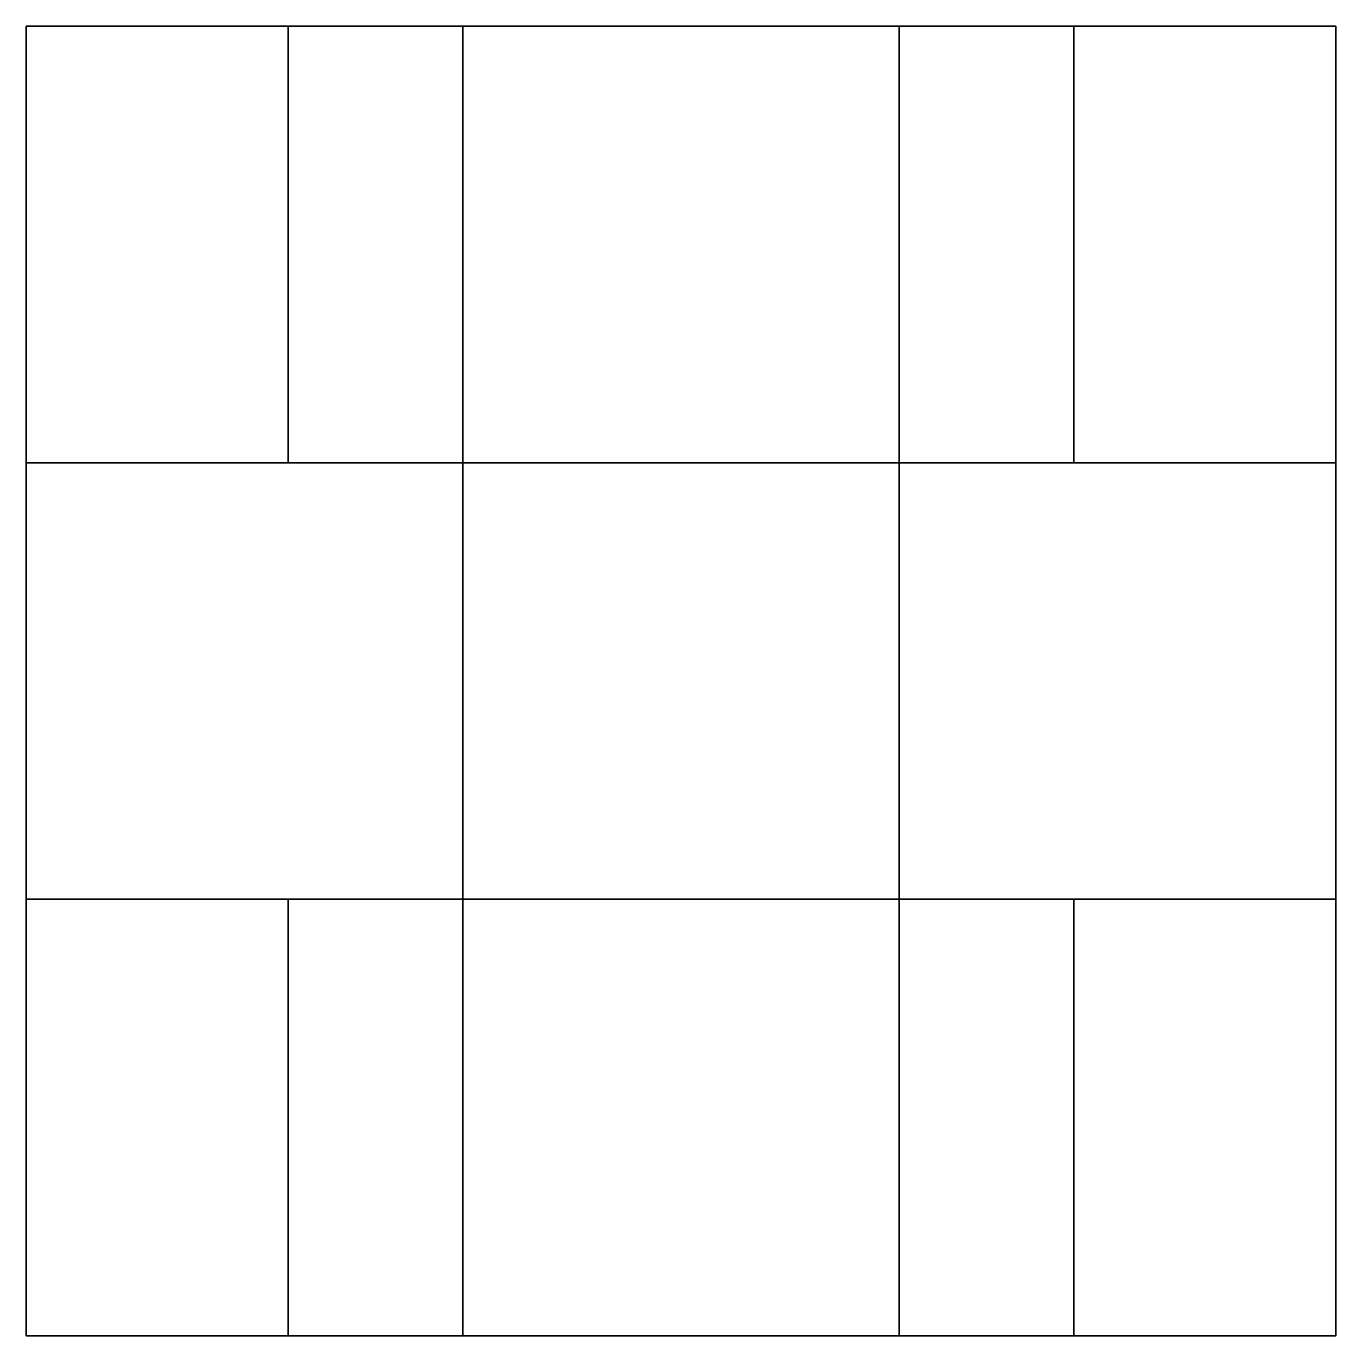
# Model space of a CAD drawing. Header units: millimetres. Extents: x -37.5 to 37.5, y -37.5 to 37.5.
import ezdxf

# ---------------------------------------------------------------- set-up
doc = ezdxf.new("R2010")
doc.units = ezdxf.units.MM
for name, color, linetype in [('STAGE_01', 31, 'Continuous'), ('STAGE_02', 32, 'Continuous'), ('STAGE_03', 33, 'Continuous')]:
    doc.layers.add(name, color=color, linetype=linetype)

# ---------------------------------------------------------------- blocks, each defined once
blk = doc.blocks.new('003_DESK_STAND_B001')
for points in [[(7.5, -12.5, -37.5), (-7.5, -12.5, -37.5), (-7.5, 12.5, -37.5), (7.5, 12.5, -37.5)], [(7.5, -12.5, 37.5), (7.5, 12.5, 37.5), (-7.5, 12.5, 37.5), (-7.5, -12.5, 37.5)], [(7.5, 12.5, -37.5), (-7.5, 12.5, -37.5), (-7.5, 12.5, 37.5), (7.5, 12.5, 37.5)], [(-7.5, -12.5, -37.5), (-7.5, -12.5, 37.5), (-7.5, 12.5, 37.5), (-7.5, 12.5, -37.5)], [(7.5, -12.5, -37.5), (7.5, 12.5, -37.5), (7.5, 12.5, 37.5), (7.5, -12.5, 37.5)], [(7.5, -12.5, -37.5), (7.5, -12.5, 37.5), (-7.5, -12.5, 37.5), (-7.5, -12.5, -37.5)]]:
    blk.add_3dface(points)
at = {"flags": 1}
for tag in ['SEQ', 'STAGE', 'GRASP']:
    blk.add_attdef(tag, (0, 0), '', height=2, dxfattribs=at)
blk = doc.blocks.new('003_DESK_STAND_B002')
for points in [[(7.5, -12.5, -37.5), (-7.5, -12.5, -37.5), (-7.5, 12.5, -37.5), (7.5, 12.5, -37.5)], [(7.5, -12.5, 37.5), (7.5, 12.5, 37.5), (-7.5, 12.5, 37.5), (-7.5, -12.5, 37.5)], [(7.5, 12.5, -37.5), (-7.5, 12.5, -37.5), (-7.5, 12.5, 37.5), (7.5, 12.5, 37.5)], [(-7.5, -12.5, -37.5), (-7.5, -12.5, 37.5), (-7.5, 12.5, 37.5), (-7.5, 12.5, -37.5)], [(7.5, -12.5, -37.5), (7.5, 12.5, -37.5), (7.5, 12.5, 37.5), (7.5, -12.5, 37.5)], [(7.5, -12.5, -37.5), (7.5, -12.5, 37.5), (-7.5, -12.5, 37.5), (-7.5, -12.5, -37.5)]]:
    blk.add_3dface(points)
at = {"flags": 1}
for tag in ['SEQ', 'STAGE', 'GRASP']:
    blk.add_attdef(tag, (0, 0), '', height=2, dxfattribs=at)
blk = doc.blocks.new('003_DESK_STAND_B003')
for points in [[(7.5, -12.5, -37.5), (-7.5, -12.5, -37.5), (-7.5, 12.5, -37.5), (7.5, 12.5, -37.5)], [(7.5, -12.5, 37.5), (7.5, 12.5, 37.5), (-7.5, 12.5, 37.5), (-7.5, -12.5, 37.5)], [(7.5, 12.5, -37.5), (-7.5, 12.5, -37.5), (-7.5, 12.5, 37.5), (7.5, 12.5, 37.5)], [(-7.5, -12.5, -37.5), (-7.5, -12.5, 37.5), (-7.5, 12.5, 37.5), (-7.5, 12.5, -37.5)], [(7.5, -12.5, -37.5), (7.5, 12.5, -37.5), (7.5, 12.5, 37.5), (7.5, -12.5, 37.5)], [(7.5, -12.5, -37.5), (7.5, -12.5, 37.5), (-7.5, -12.5, 37.5), (-7.5, -12.5, -37.5)]]:
    blk.add_3dface(points)
at = {"flags": 1}
for tag in ['SEQ', 'STAGE', 'GRASP']:
    blk.add_attdef(tag, (0, 0), '', height=2, dxfattribs=at)
blk = doc.blocks.new('003_DESK_STAND_B004')
for points in [[(7.5, -12.5, -37.5), (-7.5, -12.5, -37.5), (-7.5, 12.5, -37.5), (7.5, 12.5, -37.5)], [(7.5, -12.5, 37.5), (7.5, 12.5, 37.5), (-7.5, 12.5, 37.5), (-7.5, -12.5, 37.5)], [(7.5, 12.5, -37.5), (-7.5, 12.5, -37.5), (-7.5, 12.5, 37.5), (7.5, 12.5, 37.5)], [(-7.5, -12.5, -37.5), (-7.5, -12.5, 37.5), (-7.5, 12.5, 37.5), (-7.5, 12.5, -37.5)], [(7.5, -12.5, -37.5), (7.5, 12.5, -37.5), (7.5, 12.5, 37.5), (7.5, -12.5, 37.5)], [(7.5, -12.5, -37.5), (7.5, -12.5, 37.5), (-7.5, -12.5, 37.5), (-7.5, -12.5, -37.5)]]:
    blk.add_3dface(points)
at = {"flags": 1}
for tag in ['SEQ', 'STAGE', 'GRASP']:
    blk.add_attdef(tag, (0, 0), '', height=2, dxfattribs=at)
blk = doc.blocks.new('003_DESK_STAND_B005')
for points in [[(-37.5, -12.5, -7.5), (-37.5, -12.5, 7.5), (-37.5, 12.5, 7.5), (-37.5, 12.5, -7.5)], [(-37.5, 12.5, -7.5), (-37.5, 12.5, 7.5), (37.5, 12.5, 7.5), (37.5, 12.5, -7.5)], [(-37.5, -12.5, -7.5), (-37.5, 12.5, -7.5), (37.5, 12.5, -7.5), (37.5, -12.5, -7.5)], [(-37.5, -12.5, 7.5), (37.5, -12.5, 7.5), (37.5, 12.5, 7.5), (-37.5, 12.5, 7.5)], [(37.5, -12.5, -7.5), (37.5, 12.5, -7.5), (37.5, 12.5, 7.5), (37.5, -12.5, 7.5)], [(-37.5, -12.5, -7.5), (37.5, -12.5, -7.5), (37.5, -12.5, 7.5), (-37.5, -12.5, 7.5)]]:
    blk.add_3dface(points)
at = {"flags": 1}
for tag in ['SEQ', 'STAGE', 'GRASP']:
    blk.add_attdef(tag, (0, 0), '', height=2, dxfattribs=at)
blk = doc.blocks.new('003_DESK_STAND_B006')
for points in [[(-37.5, -12.5, -7.5), (-37.5, -12.5, 7.5), (-37.5, 12.5, 7.5), (-37.5, 12.5, -7.5)], [(-37.5, 12.5, -7.5), (-37.5, 12.5, 7.5), (37.5, 12.5, 7.5), (37.5, 12.5, -7.5)], [(-37.5, -12.5, -7.5), (-37.5, 12.5, -7.5), (37.5, 12.5, -7.5), (37.5, -12.5, -7.5)], [(-37.5, -12.5, 7.5), (37.5, -12.5, 7.5), (37.5, 12.5, 7.5), (-37.5, 12.5, 7.5)], [(37.5, -12.5, -7.5), (37.5, 12.5, -7.5), (37.5, 12.5, 7.5), (37.5, -12.5, 7.5)], [(-37.5, -12.5, -7.5), (37.5, -12.5, -7.5), (37.5, -12.5, 7.5), (-37.5, -12.5, 7.5)]]:
    blk.add_3dface(points)
at = {"flags": 1}
for tag in ['SEQ', 'STAGE', 'GRASP']:
    blk.add_attdef(tag, (0, 0), '', height=2, dxfattribs=at)
blk = doc.blocks.new('003_DESK_STAND_B007')
for points in [[(12.5, 37.5, -7.5), (-12.5, 37.5, -7.5), (-12.5, 37.5, 7.5), (12.5, 37.5, 7.5)], [(-12.5, -37.5, -7.5), (-12.5, -37.5, 7.5), (-12.5, 37.5, 7.5), (-12.5, 37.5, -7.5)], [(12.5, -37.5, -7.5), (-12.5, -37.5, -7.5), (-12.5, 37.5, -7.5), (12.5, 37.5, -7.5)], [(12.5, -37.5, 7.5), (12.5, 37.5, 7.5), (-12.5, 37.5, 7.5), (-12.5, -37.5, 7.5)], [(12.5, -37.5, -7.5), (12.5, 37.5, -7.5), (12.5, 37.5, 7.5), (12.5, -37.5, 7.5)], [(12.5, -37.5, -7.5), (12.5, -37.5, 7.5), (-12.5, -37.5, 7.5), (-12.5, -37.5, -7.5)]]:
    blk.add_3dface(points)
at = {"flags": 1}
for tag in ['SEQ', 'STAGE', 'GRASP']:
    blk.add_attdef(tag, (0, 0), '', height=2, dxfattribs=at)
blk = doc.blocks.new('003_DESK_STAND_B008')
for points in [[(12.5, 37.5, -7.5), (-12.5, 37.5, -7.5), (-12.5, 37.5, 7.5), (12.5, 37.5, 7.5)], [(-12.5, -37.5, -7.5), (-12.5, -37.5, 7.5), (-12.5, 37.5, 7.5), (-12.5, 37.5, -7.5)], [(12.5, -37.5, -7.5), (-12.5, -37.5, -7.5), (-12.5, 37.5, -7.5), (12.5, 37.5, -7.5)], [(12.5, -37.5, 7.5), (12.5, 37.5, 7.5), (-12.5, 37.5, 7.5), (-12.5, -37.5, 7.5)], [(12.5, -37.5, -7.5), (12.5, 37.5, -7.5), (12.5, 37.5, 7.5), (12.5, -37.5, 7.5)], [(12.5, -37.5, -7.5), (12.5, -37.5, 7.5), (-12.5, -37.5, 7.5), (-12.5, -37.5, -7.5)]]:
    blk.add_3dface(points)
at = {"flags": 1}
for tag in ['SEQ', 'STAGE', 'GRASP']:
    blk.add_attdef(tag, (0, 0), '', height=2, dxfattribs=at)
blk = doc.blocks.new('003_DESK_STAND_B009')
for points in [[(12.5, 37.5, -7.5), (-12.5, 37.5, -7.5), (-12.5, 37.5, 7.5), (12.5, 37.5, 7.5)], [(-12.5, -37.5, -7.5), (-12.5, -37.5, 7.5), (-12.5, 37.5, 7.5), (-12.5, 37.5, -7.5)], [(12.5, -37.5, -7.5), (-12.5, -37.5, -7.5), (-12.5, 37.5, -7.5), (12.5, 37.5, -7.5)], [(12.5, -37.5, 7.5), (12.5, 37.5, 7.5), (-12.5, 37.5, 7.5), (-12.5, -37.5, 7.5)], [(12.5, -37.5, -7.5), (12.5, 37.5, -7.5), (12.5, 37.5, 7.5), (12.5, -37.5, 7.5)], [(12.5, -37.5, -7.5), (12.5, -37.5, 7.5), (-12.5, -37.5, 7.5), (-12.5, -37.5, -7.5)]]:
    blk.add_3dface(points)
at = {"flags": 1}
for tag in ['SEQ', 'STAGE', 'GRASP']:
    blk.add_attdef(tag, (0, 0), '', height=2, dxfattribs=at)

msp = doc.modelspace()

# ---------------------------------------------------------------- block references
at = {"layer": 'STAGE_01'}
for name, p in [('003_DESK_STAND_B003', (-30, 25, 37.5)), ('003_DESK_STAND_B004', (30, 25, 37.5)), ('003_DESK_STAND_B001', (-30, -25, 37.5)), ('003_DESK_STAND_B002', (30, -25, 37.5))]:
    msp.add_blockref(name, p, dxfattribs=at)
at = {"layer": 'STAGE_02'}
for name, p in [('003_DESK_STAND_B006', (0, 25, 82.5)), ('003_DESK_STAND_B005', (0, -25, 82.5))]:
    msp.add_blockref(name, p, dxfattribs=at)
at = {"layer": 'STAGE_03'}
for name, p in [('003_DESK_STAND_B007', (-25, 0, 97.5)), ('003_DESK_STAND_B008', (0, 0, 97.5)), ('003_DESK_STAND_B009', (25, 0, 97.5))]:
    msp.add_blockref(name, p, dxfattribs=at)

doc.saveas('drawing.dxf')
